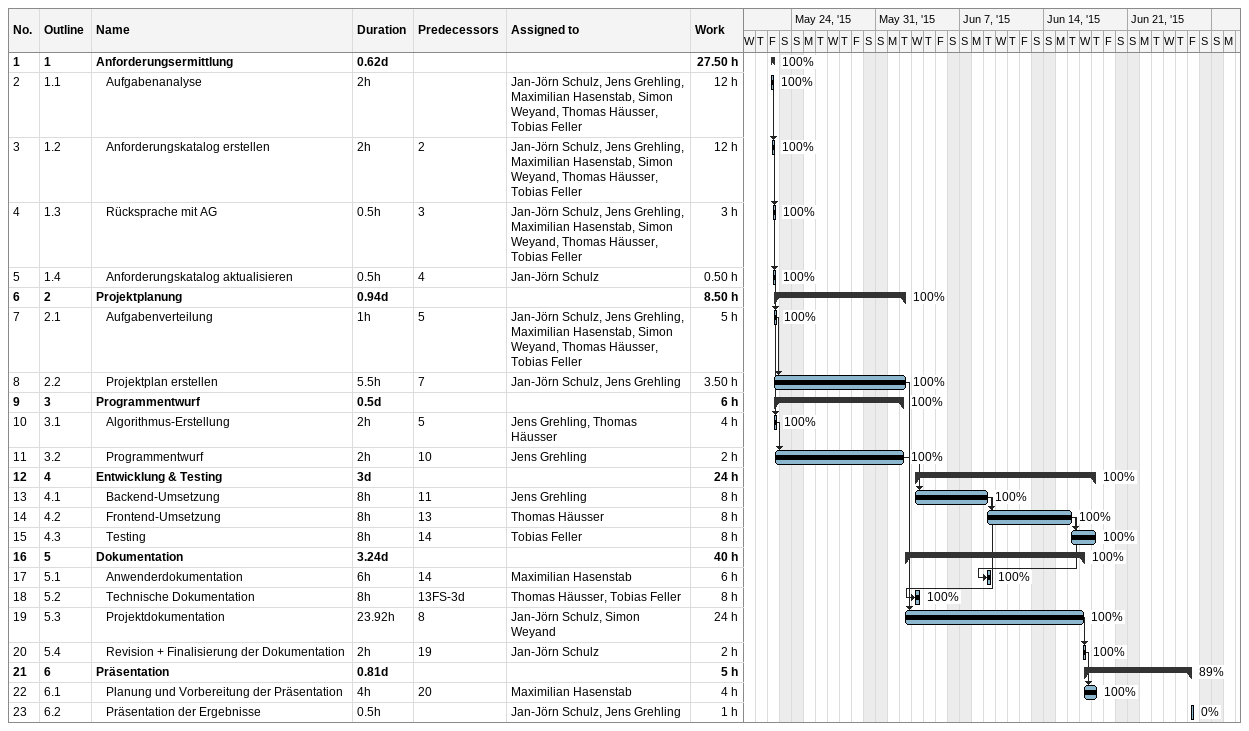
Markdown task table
| ID | WBS | Task | Duration | Start | Finish | Predecessors | Resources | % complete | Work (h) |
|---|---|---|---|---|---|---|---|---|---|
| 1 | 1 | **Anforderungsermittlung** | 0.62d | 2015-05-22 | 2015-05-22 |  |  | 100 | 27.50 |
| 2 | 1.1 | Aufgabenanalyse | 2h | 2015-05-22 | 2015-05-22 |  | Jan-Jörn Schulz, Jens Grehling, Maximilian Hasenstab, Simon Weyand, Thomas Häusser, Tobias Feller | 100 | 12 |
| 3 | 1.2 | Anforderungskatalog erstellen | 2h | 2015-05-22 | 2015-05-22 | 2 | Jan-Jörn Schulz, Jens Grehling, Maximilian Hasenstab, Simon Weyand, Thomas Häusser, Tobias Feller | 100 | 12 |
| 4 | 1.3 | Rücksprache mit AG | 0.5h | 2015-05-22 | 2015-05-22 | 3 | Jan-Jörn Schulz, Jens Grehling, Maximilian Hasenstab, Simon Weyand, Thomas Häusser, Tobias Feller | 100 | 3 |
| 5 | 1.4 | Anforderungskatalog aktualisieren | 0.5h | 2015-05-22 | 2015-05-22 | 4 | Jan-Jörn Schulz | 100 | 0.50 |
| 6 | 2 | **Projektplanung** | 0.94d | 2015-05-22 | 2015-06-02 |  |  | 100 | 8.50 |
| 7 | 2.1 | Aufgabenverteilung | 1h | 2015-05-22 | 2015-05-22 | 5 | Jan-Jörn Schulz, Jens Grehling, Maximilian Hasenstab, Simon Weyand, Thomas Häusser, Tobias Feller | 100 | 5 |
| 8 | 2.2 | Projektplan erstellen | 5.5h | 2015-05-22 | 2015-06-02 | 7 | Jan-Jörn Schulz, Jens Grehling | 100 | 3.50 |
| 9 | 3 | **Programmentwurf** | 0.5d | 2015-05-22 | 2015-06-02 |  |  | 100 | 6 |
| 10 | 3.1 | Algorithmus-Erstellung | 2h | 2015-05-22 | 2015-05-22 | 5 | Jens Grehling, Thomas Häusser | 100 | 4 |
| 11 | 3.2 | Programmentwurf | 2h | 2015-05-22 | 2015-06-02 | 10 | Jens Grehling | 100 | 2 |
| 12 | 4 | **Entwicklung & Testing** | 3d | 2015-06-03 | 2015-06-18 |  |  | 100 | 24 |
| 13 | 4.1 | Backend-Umsetzung | 8h | 2015-06-03 | 2015-06-09 | 11 | Jens Grehling | 100 | 8 |
| 14 | 4.2 | Frontend-Umsetzung | 8h | 2015-06-09 | 2015-06-16 | 13 | Thomas Häusser | 100 | 8 |
| 15 | 4.3 | Testing | 8h | 2015-06-16 | 2015-06-18 | 14 | Tobias Feller | 100 | 8 |
| 16 | 5 | **Dokumentation** | 3.24d | 2015-06-02 | 2015-06-17 |  |  | 100 | 40 |
| 17 | 5.1 | Anwenderdokumentation | 6h | 2015-06-09 | 2015-06-09 | 14 | Maximilian Hasenstab | 100 | 6 |
| 18 | 5.2 | Technische Dokumentation | 8h | 2015-06-03 | 2015-06-03 | 13FS-3d | Thomas Häusser, Tobias Feller | 100 | 8 |
| 19 | 5.3 | Projektdokumentation | 23.92h | 2015-06-02 | 2015-06-17 | 8 | Jan-Jörn Schulz, Simon Weyand | 100 | 24 |
| 20 | 5.4 | Revision + Finalisierung der Dokumentation | 2h | 2015-06-17 | 2015-06-17 | 19 | Jan-Jörn Schulz | 100 | 2 |
| 21 | 6 | **Präsentation** | 0.81d | 2015-06-17 | 2015-06-26 |  |  | 89 | 5 |
| 22 | 6.1 | Planung und Vorbereitung der Präsentation | 4h | 2015-06-17 | 2015-06-18 | 20 | Maximilian Hasenstab | 100 | 4 |
| 23 | 6.2 | Präsentation der Ergebnisse | 0.5h | 2015-06-26 | 2015-06-26 |  | Jan-Jörn Schulz, Jens Grehling | 0 | 1 |
